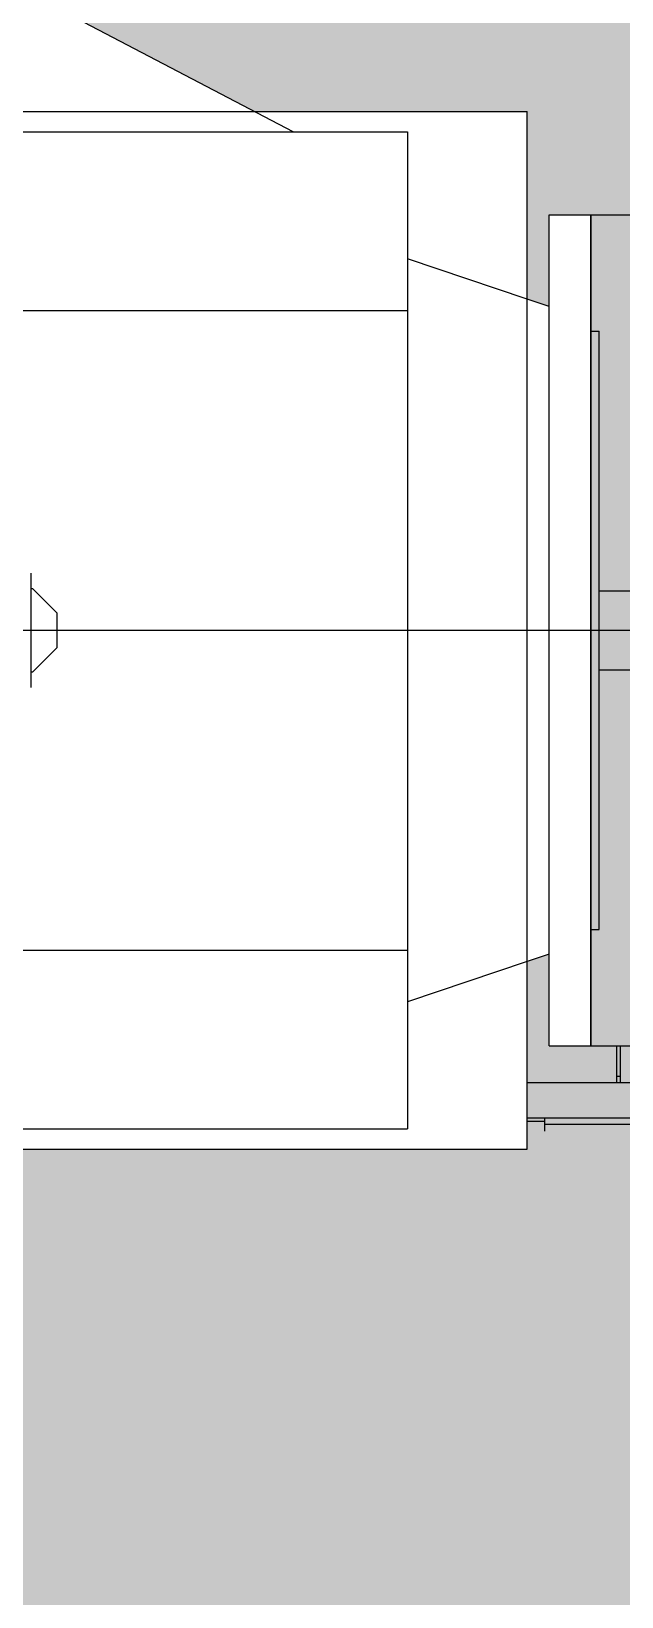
# Model space of a CAD drawing. Header units: millimetres. Extents: x -18489 to 17339, y -1599 to 10961.
# Drawn here: x -16884.8 to -16839.8, y 2025.3 to 2144.8 of the extents above; entities that cross this region are included whole.
import ezdxf

# ---------------------------------------------------------------- set-up
doc = ezdxf.new("R2010")
doc.units = ezdxf.units.MM
for name, color, linetype in [('188K-SM-03-F10-MECH-EQ-Y2257103$0$0 Xref', 8, 'Continuous'), ('188K-SM-03-F10-MECH-EQ-Y2257103$0$M-EQU-FOUNDATION', 8, 'Continuous'), ('188K-SM-03-F10-MECH-EQ-Y2257103$0$Micron CUP L10 HVAC EQU$0$M-MECH-EQU', 136, 'Continuous'), ('188K-SM-03-F10-MECH-EQ-Y2257103$0$Micron CUP L10 HVAC EQU$0$M-PHASE1 AREA', 252, 'Continuous')]:
    doc.layers.add(name, color=color, linetype=linetype)
pattern_1 = [(50, (4473.52, 709.2), (54.6554, -4.78173), [5.715, -62.865]), (355, (4473.52, 709.2), (-10.57303, 57.31705), [4.572, -50.29218]), (100.45144, (4478.076, 708.8), (44.08237, 52.53533), [4.857, -53.42707]), (46.1842, (4473.52, 724.44), (81.32371, -12.6127), [8.5725, -94.2975]), (96.63556, (4480.3, 723.39), (71.22124, 74.22784), [7.2855, -80.14068]), (351.18415, (4473.52, 724.44), (71.22124, 74.22784), [6.858, -75.43792]), (21, (4481.14, 720.63), (45.48432, -30.67956), [5.715, -62.865]), (326, (4481.14, 720.63), (18.54061, 55.25639), [4.572, -50.292]), (71.45144, (4484.93, 718.07), (64.02493, 24.57683), [4.857, -53.42698]), (37.5, (4473.521, 709.2), (0.926581, 25.366512), [0, -49.6824, 0, -51.054, 0, -50.4825]), (7.5, (4473.52, 709.2), (20.0459, 30.054172), [0, -29.1084, 0, -48.5394, 0, -19.2405]), (327.5, (4456.529, 709.2), (40.677179, -1.718623), [0, -19.05, 0, -59.436, 0, -78.867]), (317.5, (4448.91, 709.2), (44.438754, 7.62795), [0, -24.765, 0, -39.4716, 0, -56.007])]

# ---------------------------------------------------------------- blocks, each defined once
blk = doc.blocks.new('188K-SM-03-F10-MECH-EQ-Y2257103$0$Micron CUP L10 HVAC EQU$0$A$C0c53ceb0')
at = {"layer": '188K-SM-03-F10-MECH-EQ-Y2257103$0$Micron CUP L10 HVAC EQU$0$M-PHASE1 AREA'}
for p, q in [((-6989.57635, 12133.74672), (-6803.33654, 12133.74672)), ((-6989.57635, 12133.74672), (-6989.57635, 11499.41495)), ((-6983.23339, 11588.21313), (-6983.23339, 12044.95074)), ((-6983.23339, 11846.71393), (-6881.73614, 11846.71393)), ((-6983.23339, 11786.44994), (-6881.73614, 11786.44994)), ((-8581.63321, 11656.24174), (-6989.57635, 11656.24174)), ((-6989.57635, 11606.9758), (-7136.33075, 11606.9758)), ((-7136.33075, 11606.9758), (-7136.33075, 11600.63248)), ((-6989.57635, 11600.63248), (-7136.33075, 11600.63248)), ((-7136.33075, 11600.63248), (-7128.4016, 11596.05459)), ((-7129.98743, 11592.88348), (-7136.33075, 11589.22117)), ((-6989.57635, 11592.88348), (-7129.98743, 11592.88348)), ((-6989.57635, 11596.05459), (-7128.4016, 11596.05459)), ((-7128.4016, 11596.05459), (-7128.4016, 11592.88348)), ((-6989.57635, 11589.22117), (-7136.33075, 11589.22117)), ((-7136.33075, 11589.22117), (-7136.33075, 11471.03674)), ((-6989.57635, 11499.41495), (-6803.33654, 11499.41495)), ((-6970.11045, 11499.41495), (-6970.11045, 11471.03674)), ((-6967.09104, 11499.41495), (-6967.09104, 11471.03674)), ((-6967.09104, 11475.9194), (-6970.11045, 11475.9194)), ((-6923.66179, 11471.03674), (-7254.53123, 11471.03674)), ((-7254.53123, 11444.07764), (-7254.53123, 11471.03674)), ((-8641.7319, 11441.81762), (-7024.57348, 11441.81762)), ((-6919.99015, 11444.07764), (-7254.53123, 11444.07764)), ((-7136.33075, 11444.07764), (-7136.33075, 11441.81762)), ((-7024.57348, 11434.34421), (-7024.57348, 11444.07764)), ((-6919.99015, 11439.29966), (-7024.57348, 11439.29966))]:
    blk.add_line(p, q, dxfattribs=at)
blk.add_wipeout([(-7038.0419, 11420.48894), (-7554.40914, 11420.48894), (-7554.40914, 11159.76789), (-7960.39812, 11159.76789), (-7960.39812, 11420.48894), (-8476.76535, 11420.48894), (-8476.76535, 12212.67494), (-8268.57132, 12212.67494), (-8122.15935, 12289.17848), (-7960.39812, 12289.17848), (-7960.39812, 12473.39598), (-7554.40914, 12473.39598), (-7554.40914, 12289.17848), (-7413.8726, 12289.17848), (-7392.6479, 12289.17848), (-7246.23594, 12212.67494), (-7038.0419, 12212.67494), (-7038.0419, 12069.47408), (-7021.29485, 12063.8577), (-7021.29485, 12133.76083), (-6989.57697, 12133.76083), (-6989.57697, 11499.40304), (-7021.29485, 11499.40304), (-7021.29485, 11569.30617), (-7038.0419, 11563.68979)]).dxf.layer = '188K-SM-03-F10-MECH-EQ-Y2257103$0$Micron CUP L10 HVAC EQU$0$M-PHASE1 AREA'
for p, q in [((-7216.61362, 12197.19661), (-7392.6479, 12289.17848)), ((-8476.76535, 12212.67494), (-7038.0419, 12212.67494)), ((-7038.0419, 11420.48894), (-7038.0419, 12212.67494)), ((-8385.41783, 12197.19661), (-7129.38942, 12197.19661)), ((-7129.38942, 12197.19661), (-7129.38942, 11435.96727)), ((-7021.29485, 11499.40304), (-7021.29485, 12133.76083)), ((-7021.29485, 12133.76083), (-6989.57697, 12133.76083)), ((-6989.57697, 11499.40304), (-6989.57697, 12133.76083)), ((-7038.0419, 12069.47408), (-7129.38942, 12100.10891)), ((-8385.41783, 12060.80968), (-7129.38942, 12060.80968)), ((-7021.29485, 12063.8577), (-7038.0419, 12069.47408)), ((-6989.57697, 12044.95074), (-6983.23339, 12044.95074)), ((-7416.43632, 11772.96984), (-7416.43632, 11860.19403)), ((-8502.13966, 11816.58194), (-6856.36183, 11816.58194)), ((-7416.43632, 11784.86405), (-7415.19255, 11784.86405)), ((-6989.57697, 11588.21313), (-6983.23339, 11588.21313)), ((-8385.41783, 11572.35419), (-7129.38942, 11572.35419)), ((-7021.29485, 11569.30617), (-7038.0419, 11563.68979)), ((-7038.0419, 11563.68979), (-7129.38942, 11533.05496)), ((-7021.29485, 11499.40304), (-6989.57697, 11499.40304)), ((-8385.41783, 11435.96727), (-7129.38942, 11435.96727)), ((-8476.76535, 11420.48894), (-7038.0419, 11420.48894))]:
    blk.add_line(p, q, dxfattribs=at)
at = {"layer": '188K-SM-03-F10-MECH-EQ-Y2257103$0$Micron CUP L10 HVAC EQU$0$M-PHASE1 AREA', "flags": 128}
blk.add_lwpolyline([(-7415.19255, 11784.86405), (-7396.61264, 11803.44396), (-7396.61264, 11829.71992), (-7415.19255, 11848.29982), (-7416.43632, 11848.29982)], dxfattribs=at)
blk = doc.blocks.new('188K-SM-03-F10-MECH-EQ-Y2257103$0$Micron CUP L10 HVAC EQU')
at = {"layer": '188K-SM-03-F10-MECH-EQ-Y2257103$0$Micron CUP L10 HVAC EQU$0$M-MECH-EQU'}
blk.add_blockref('188K-SM-03-F10-MECH-EQ-Y2257103$0$Micron CUP L10 HVAC EQU$0$A$C0c53ceb0', (-206166.7, 2082.2), dxfattribs=at)
blk = doc.blocks.new('188K-SM-03-F10-MECH-EQ-Y2257103')
at = {"layer": '188K-SM-03-F10-MECH-EQ-Y2257103$0$M-EQU-FOUNDATION'}
h = blk.add_hatch(dxfattribs=at)
h.set_pattern_fill('AR-CONC', color=256, scale=0.3)
h.set_pattern_definition(pattern_1)
h.paths.add_polyline_path([(-17043.15, 4192.46), (-16393.15, 4192.46), (-16393.15, 1372.46), (-17043.15, 1372.46)], flags=16)
h.paths.add_polyline_path([(-17048.15, 4197.46), (-16388.15, 4197.46), (-16388.15, 1367.46), (-17048.15, 1367.46)])
h = blk.add_hatch(dxfattribs=at)
h.set_pattern_fill('AR-CONC', color=256, scale=0.3)
h.set_pattern_definition(pattern_1)
h.paths.add_polyline_path([(-17033.15, 4182.46), (-16403.15, 4182.46), (-16403.15, 1382.46), (-17033.15, 1382.46)])
at = {"layer": '188K-SM-03-F10-MECH-EQ-Y2257103$0$0 Xref', "xscale": 0.1, "yscale": 0.1, "zscale": 0.1}
blk.add_blockref('188K-SM-03-F10-MECH-EQ-Y2257103$0$Micron CUP L10 HVAC EQU', (4473.52, 709.2), dxfattribs=at)

msp = doc.modelspace()

# ---------------------------------------------------------------- block references
msp.add_blockref('188K-SM-03-F10-MECH-EQ-Y2257103', (0, 0))

doc.saveas('drawing.dxf')
